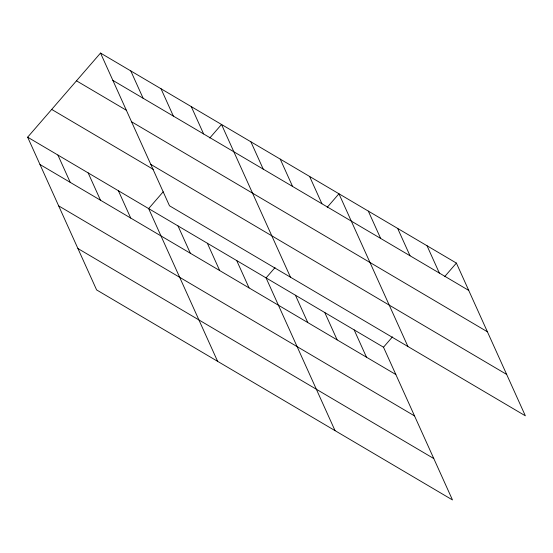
<?xml version="1.0" encoding="UTF-8"?>
<svg xmlns="http://www.w3.org/2000/svg" width="553" height="553" viewBox="0 0 553 553"><rect width="100%" height="100%" fill="white"/><g stroke="black" fill="none" stroke-linecap="round" stroke-linejoin="round"><path stroke-width="0.83" d="M27.65 137.185L383.512 347.215L452.472 499.94L96.609 289.917L27.65 137.185L100.528 53.06L456.391 263.083L525.35 415.815L169.488 205.785L100.528 53.06M163.183 191.808L148.646 208.599L217.606 361.323M209.774 138.022L221.518 124.466L290.484 277.198M275.028 267.576L266.076 277.903L335.035 430.635M327.21 207.334L338.954 193.778L407.914 346.503M383.512 347.215L392.457 336.881M444.647 276.645L456.391 263.083M112.86 80.379L468.723 290.401M76.48 80.821L126.644 110.427M131.552 121.764L487.414 331.786M150.803 164.4L506.666 374.429M51.699 109.425L153.513 169.508M39.982 164.504L395.844 374.533M58.673 205.889L414.536 415.918M77.925 248.532L433.787 458.555M427.034 245.753L439.365 273.071M397.669 228.43L410.008 255.749M368.312 211.101L380.651 238.419M309.597 176.448L321.929 203.767M280.24 159.119L292.572 186.437M354.155 329.885L366.487 357.203M250.882 141.796L263.214 169.114M324.798 312.556L337.13 339.874M295.433 295.233L307.772 322.551M191.276 106.611L203.608 133.93M161.027 88.763L173.359 116.082M236.719 260.574L249.05 287.892M130.778 70.908L143.109 98.227M207.361 243.251L219.693 270.569M178.004 225.921L190.336 253.239M118.397 190.744L130.729 218.062M88.148 172.889L100.48 200.207M57.899 155.04L70.231 182.359"/></g></svg>
